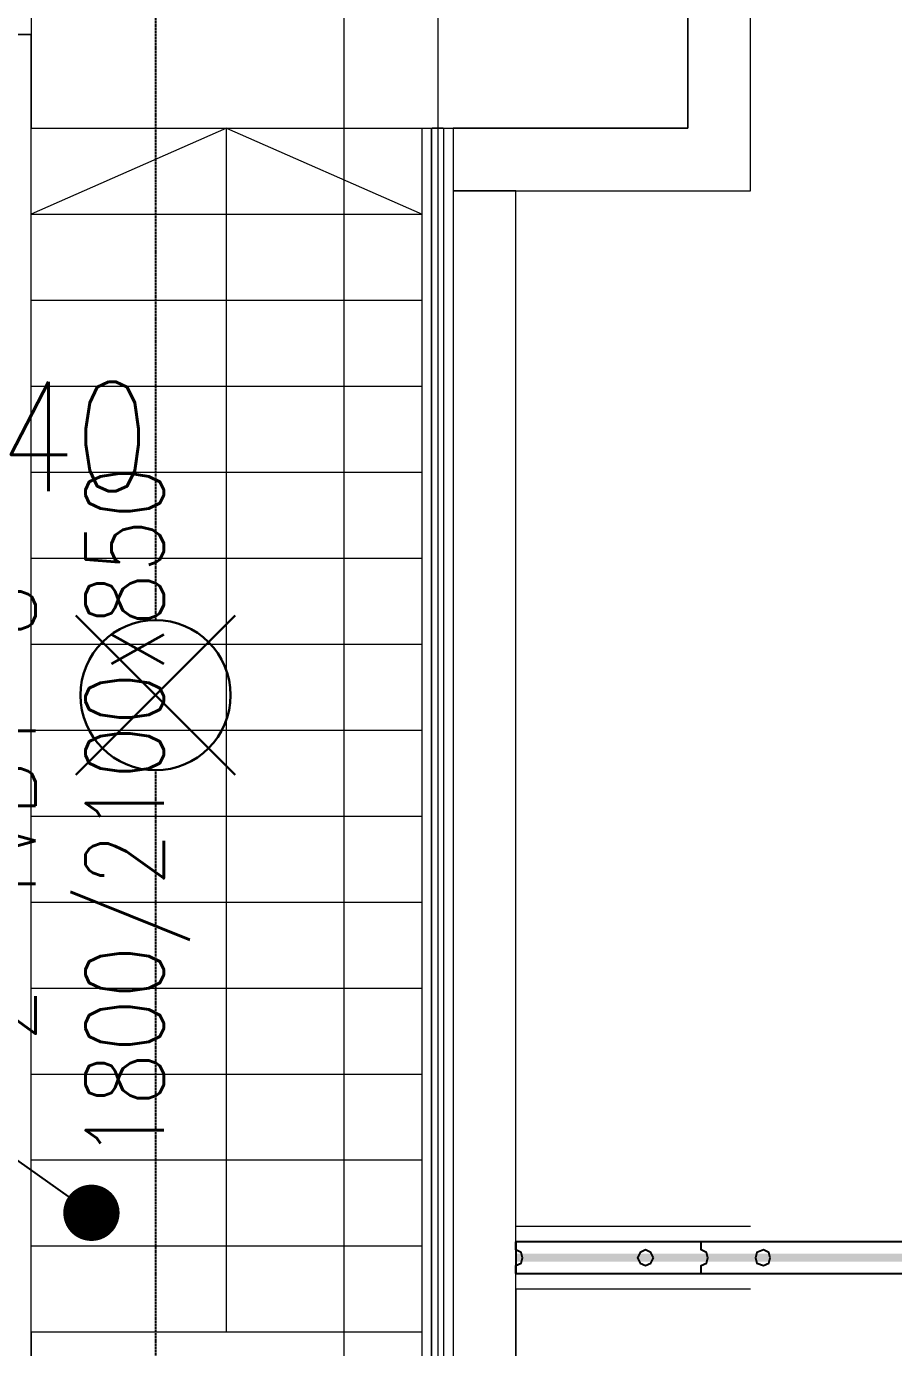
# Model space of a CAD drawing. Header units: millimetres. Extents: x -47219 to 440296, y -79832 to 7189.
# Drawn here: x -7033 to -4260, y -23175 to -18949 of the extents above; entities that cross this region are included whole.
import ezdxf

# ---------------------------------------------------------------- set-up
doc = ezdxf.new("R2010")
doc.units = ezdxf.units.MM
doc.linetypes.add('HIDDEN2', pattern=[4.7625, 3.175, -1.5875])
for name, color, linetype, lineweight in [('BLK_2 - 3RD STOREY  LOWER ROOF PLAN-archi clean_25 SEPT 2024$0$1599_DB_A_BLK2_HQ_R21-3RD STOREY 230517$0$A-_HANR----_E3', 8, 'Continuous', 9), ('BLK_2 - 3RD STOREY  LOWER ROOF PLAN-archi clean_25 SEPT 2024$0$1599_DB_A_BLK2_HQ_R21-3RD STOREY 230517$0$A-_HANR----_E6', 8, 'Continuous', 9), ('BLK_2 - 3RD STOREY  LOWER ROOF PLAN-archi clean_25 SEPT 2024$0$A-_HANR----_E3', 8, 'Continuous', 9), ('BLK_2 - 3RD STOREY  LOWER ROOF PLAN-archi clean_25 SEPT 2024$0$A-_HANR----_E6', 8, 'Continuous', 9), ('BLK_2 - 3RD STOREY  LOWER ROOF PLAN-archi clean_25 SEPT 2024$0$A-_WALL----_E', 8, 'Continuous', 9), ('M-_SPRKPIEX_E-', 1, 'Continuous', 30), ('NW_BEAM AND COLUMN', 134, 'Continuous', 5), ('S-_LINE----_N-', 140, 'Continuous', 18), ('S-TEXT', 140, 'Continuous', 18)]:
    doc.layers.add(name, color=color, linetype=linetype, lineweight=lineweight)
for name, color, linetype in [('BLK_2 - 3RD STOREY  LOWER ROOF PLAN-archi clean_25 SEPT 2024$0$PDF2_Geometry', 8, 'Continuous'), ('BLK_2 - 3RD STOREY  LOWER ROOF PLAN-archi clean_25 SEPT 2024$0$PDF2_Solid Fills', 8, 'Continuous'), ('M-_FIRESPRK_T-', 7, 'Continuous'), ('M-_SPRKBEAM_E-', 12, 'HIDDEN2'), ('ROOMNAME', 7, 'Continuous')]:
    doc.layers.add(name, color=color, linetype=linetype)
doc.styles.add('RomanS_5', font='romans__.ttf', dxfattribs={"width": 0.8, "height": 250})
doc.styles.add('Simplex', font='SIMPLEX.shx', dxfattribs={"width": 0.8, "height": 2.5})
doc.styles.get("Standard").update_dxf_attribs({"font": 'arial.ttf'})
doc.dimstyles.new('ROOM', dxfattribs={"dimscale": 1000, "dimtxt": 0.18, "dimasz": 0.18, "dimexe": 0.18, "dimexo": 0.0625, "dimgap": 0.09, "dimtad": 0, "dimtih": 1, "dimtoh": 1, "dimdec": 0, "dimzin": 0, "dimdsep": 46, "dimtxsty": 'Standard', "dimblk": 'OBLIQUE', "dimcen": 0.09, "dimadec": 0, "dimazin": 0, "dimtfac": 1, "dimtdec": 0, "dimtofl": 0, "dimtmove": 0, "dimatfit": 3, "dimldrblk": 'DOT', "dimfxl": 1, "dimtolj": 1, "dimtzin": 0, "dimarcsym": 0})

# ---------------------------------------------------------------- blocks, each defined once
blk = doc.blocks.new('3rd Structure')
at = {"layer": 'NW_BEAM AND COLUMN', "color": 8}
for p, q in [((-34450, 250), (-34450, -79450)), ((-34150, 250), (-34150, -79450))]:
    blk.add_line(p, q, dxfattribs=at)
at = {"layer": 'S-TEXT', "color": 8, "insert": (-35685.8, -25439.1), "char_height": 250, "width": 2959.115, "attachment_point": 2, "rotation": 90, "line_spacing_factor": 0.983083, "style": 'RomanS_5'}
blk.add_mtext('2-4VB1-8\\P1800/2100x850', dxfattribs=at)
blk = doc.blocks.new('Under B spk')
for p, q in [((318.2, -318.2), (-318.2, 318.2)), ((318.2, 318.2), (-318.2, -318.2))]:
    blk.add_line(p, q)
blk.add_circle((0, 0), 300)
blk = doc.blocks.new('_Dot')
at = {"color": 0, "linetype": 'ByBlock', "lineweight": -2}
blk.add_line((-0.5, 0), (-1, 0), dxfattribs=at)
at = {"color": 0, "linetype": 'ByBlock', "const_width": 0.5}
blk.add_lwpolyline([(-0.25, 0, 1), (0.25, 0, 1)], format="xyb", close=True, dxfattribs=at)
blk = doc.blocks.new('_Oblique')
at = {"color": 0, "linetype": 'ByBlock', "lineweight": -2}
blk.add_line((-0.5, -0.5), (0.5, 0.5), dxfattribs=at)
blk = doc.blocks.new('BLK_2 - 3RD STOREY  LOWER ROOF PLAN-archi clean_25 SEPT 2024$0$1599_DB_A_BLK2_HQ_R21-3RD STOREY 230517$0$Top Rail Type - Top Rail_Internal_-V18-LINKVIEW_BLK2_3RD STOREY')
at = {"layer": 'BLK_2 - 3RD STOREY  LOWER ROOF PLAN-archi clean_25 SEPT 2024$0$1599_DB_A_BLK2_HQ_R21-3RD STOREY 230517$0$A-_HANR----_E6'}
for p, q in [((-5749.3, -19274.7), (-5709.3, -19274.7)), ((-5749.3, -23399.7), (-5749.3, -19274.7)), ((-5709.3, -23399.7), (-5709.3, -19274.7))]:
    blk.add_line(p, q, dxfattribs=at)
blk = doc.blocks.new('BLK_2 - 3RD STOREY  LOWER ROOF PLAN-archi clean_25 SEPT 2024$0$1599_DB_A_BLK2_HQ_R21-3RD STOREY 230517$0$Top Rail Type - Top Rail_Internal_-3693407-LINKVIEW_BLK2_3RD STOREY')
at = {"layer": 'BLK_2 - 3RD STOREY  LOWER ROOF PLAN-archi clean_25 SEPT 2024$0$1599_DB_A_BLK2_HQ_R21-3RD STOREY 230517$0$A-_HANR----_E6'}
for p, q in [((-5749.3, -19274.7), (-5749.3, -23113.9)), ((-5709.3, -23113.9), (-5709.3, -19274.7)), ((-5749.3, -23113.9), (-5749.3, -23393.8)), ((-5709.3, -23393.8), (-5709.3, -23113.9))]:
    blk.add_line(p, q, dxfattribs=at)
blk = doc.blocks.new('BLK_2 - 3RD STOREY  LOWER ROOF PLAN-archi clean_25 SEPT 2024$0$1599_DB_A_BLK2_HQ_R21-3RD STOREY 230517$0$Railing - Railing-3693025-LINKVIEW_BLK2_3RD STOREY')
at = {"layer": 'BLK_2 - 3RD STOREY  LOWER ROOF PLAN-archi clean_25 SEPT 2024$0$1599_DB_A_BLK2_HQ_R21-3RD STOREY 230517$0$A-_HANR----_E3'}
for p, q in [((-5779.3, -19274.7), (-5749.3, -19274.7)), ((-5779.3, -23124.7), (-5779.3, -19274.7)), ((-5709.3, -19274.7), (-5679.3, -19274.7)), ((-5779.3, -23399.7), (-5779.3, -23124.7))]:
    blk.add_line(p, q, dxfattribs=at)
blk = doc.blocks.new('BLK_2 - 3RD STOREY  LOWER ROOF PLAN-archi clean_25 SEPT 2024$0$1599_DB_A_BLK2_HQ_R21-3RD STOREY 230517$0$Railing - Railing-3164877-LINKVIEW_BLK2_3RD STOREY')
at = {"layer": 'BLK_2 - 3RD STOREY  LOWER ROOF PLAN-archi clean_25 SEPT 2024$0$1599_DB_A_BLK2_HQ_R21-3RD STOREY 230517$0$A-_HANR----_E3'}
for p, q in [((-7029.3, -18974.7), (-7704.3, -18974.7)), ((-7029.3, -19274.7), (-7029.3, -18974.7)), ((-7029.3, -19309.7), (-7029.3, -19274.7)), ((-7029.3, -23399.7), (-7029.3, -19309.7))]:
    blk.add_line(p, q, dxfattribs=at)
blk = doc.blocks.new('BLK_2 - 3RD STOREY  LOWER ROOF PLAN-archi clean_25 SEPT 2024$0$Railing - Railing-3164877-BLK 2 3RD STOREY PLAN')
at = {"layer": 'BLK_2 - 3RD STOREY  LOWER ROOF PLAN-archi clean_25 SEPT 2024$0$A-_HANR----_E3'}
for p, q in [((-7029.3, -18974.7), (-7704.3, -18974.7)), ((-7029.3, -19274.7), (-7029.3, -18974.7)), ((-7029.3, -19309.7), (-7029.3, -19274.7)), ((-7029.3, -23399.7), (-7029.3, -19309.7))]:
    blk.add_line(p, q, dxfattribs=at)
blk = doc.blocks.new('BLK_2 - 3RD STOREY  LOWER ROOF PLAN-archi clean_25 SEPT 2024$0$Top Rail Type - Top Rail_Internal_-3693407-BLK 2 3RD STOREY PLAN')
at = {"layer": 'BLK_2 - 3RD STOREY  LOWER ROOF PLAN-archi clean_25 SEPT 2024$0$A-_HANR----_E6'}
for p, q in [((-5749.3, -19274.7), (-5749.3, -23113.9)), ((-5709.3, -23113.9), (-5709.3, -19274.7)), ((-5749.3, -23113.9), (-5749.3, -23393.8)), ((-5709.3, -23393.8), (-5709.3, -23113.9))]:
    blk.add_line(p, q, dxfattribs=at)
at = {"layer": 'BLK_2 - 3RD STOREY  LOWER ROOF PLAN-archi clean_25 SEPT 2024$0$A-_HANR----_E6', "flags": 128}
for points in [[(-5712, -19274.7), (-5715.1, -19274.7), (-5719.3, -19274.7), (-5724.1, -19274.7), (-5729.3, -19274.7), (-5734.5, -19274.7), (-5739.3, -19274.7), (-5743.4, -19274.7), (-5746.6, -19274.7)], [(-5746.6, -19274.7), (-5743.4, -19274.7), (-5739.3, -19274.7), (-5734.5, -19274.7), (-5729.3, -19274.7), (-5724.1, -19274.7), (-5719.3, -19274.7), (-5715.1, -19274.7), (-5712, -19274.7)]]:
    blk.add_lwpolyline(points, dxfattribs=at)
blk = doc.blocks.new('BLK_2 - 3RD STOREY  LOWER ROOF PLAN-archi clean_25 SEPT 2024$0$Top Rail Type - Top Rail_Internal_-V28-BLK 2 3RD STOREY PLAN')
at = {"layer": 'BLK_2 - 3RD STOREY  LOWER ROOF PLAN-archi clean_25 SEPT 2024$0$A-_HANR----_E6'}
for p, q in [((-5749.3, -19274.7), (-5709.3, -19274.7)), ((-5749.3, -23399.7), (-5749.3, -19274.7)), ((-5709.3, -23399.7), (-5709.3, -19274.7))]:
    blk.add_line(p, q, dxfattribs=at)
blk = doc.blocks.new('BLK_2 - 3RD STOREY  LOWER ROOF PLAN-archi clean_25 SEPT 2024$0$A$C13006910')
at = {"layer": 'BLK_2 - 3RD STOREY  LOWER ROOF PLAN-archi clean_25 SEPT 2024$0$PDF2_Solid Fills'}
h = blk.add_hatch(color=256, dxfattribs=at)
h.dxf.hatch_style = 1
h.paths.add_polyline_path([(11976.1, 990.5), (11976.1, 1015.9), (5426.1, 1015.9), (5426.1, 990.5)])
at = {"layer": 'BLK_2 - 3RD STOREY  LOWER ROOF PLAN-archi clean_25 SEPT 2024$0$PDF2_Geometry'}
blk.add_line((5426.1, 1054), (5426.1, 952.4), dxfattribs=at)
for points in [[(11976.1, 1054), (5426.1, 1054)], [(5426.1, 952.4), (5426.1, 977.8), (5443.1, 986.2), (5447.3, 1003.2), (5443.1, 1020.1), (5426.1, 1028.6), (5426.1, 1054)], [(6018.7, 952.4), (6018.7, 977.8), (6035.6, 986.2), (6039.8, 1003.2), (6035.6, 1020.1), (6018.7, 1028.6), (6018.7, 1054)], [(5426.1, 952.4), (11976.1, 952.4)]]:
    blk.add_lwpolyline(points, dxfattribs=at)
for points in [[(5866.2, 1003.2), (5857.8, 1020.1), (5840.8, 1028.6), (5823.9, 1020.1), (5815.4, 1003.2), (5823.9, 986.2), (5840.8, 977.8), (5857.8, 986.2)], [(6238.8, 1003.2), (6234.6, 1020.1), (6217.6, 1028.6), (6196.5, 1020.1), (6192.2, 1003.2), (6196.5, 986.2), (6217.6, 977.8), (6234.6, 986.2)]]:
    blk.add_lwpolyline(points, close=True, dxfattribs=at)
blk = doc.blocks.new('BLK_2 - 3RD STOREY  LOWER ROOF PLAN-archi clean_25 SEPT 2024')
at = {"layer": 'BLK_2 - 3RD STOREY  LOWER ROOF PLAN-archi clean_25 SEPT 2024$0$A-_WALL----_E'}
for p, q in [((-136236.4, -60152.4), (-136236.4, -62002.4)), ((-136236.4, -60152.4), (-136236.4, -62002.1)), ((-136236.4, -60152.4), (-136236.4, -62002.4)), ((-136236.4, -62002.1), (-136236.4, -60152.4)), ((-136036.4, -62202.4), (-136036.4, -60152.4)), ((-136036.4, -62002.4), (-136036.4, -60152.4)), ((-138336.4, -61377.4), (-138336.4, -61752.4)), ((-139011.4, -61702.4), (-138336.4, -61702.4)), ((-138336.4, -61702.4), (-138336.4, -62002.1)), ((-138336.4, -61702.4), (-138336.4, -61752.4)), ((-138336.4, -61852.4), (-138336.4, -61752.4)), ((-137711.4, -62002.4), (-138336.4, -62277.4)), ((-138336.4, -62002.4), (-137086.4, -62002.4)), ((-138336.4, -62002.4), (-137086.4, -62002.4)), ((-138336.4, -62277.4), (-138336.4, -62002.4)), ((-137711.4, -62002.4), (-138336.4, -62277.4)), ((-137711.4, -62002.4), (-137086.4, -62277.4)), ((-137711.4, -62277.4), (-137711.4, -62002.4)), ((-137711.4, -62277.4), (-137711.4, -62002.4)), ((-137711.4, -62002.4), (-137086.4, -62277.4)), ((-137086.4, -62002.4), (-136236.4, -62002.4)), ((-137086.4, -62277.4), (-137086.4, -62002.4)), ((-136236.4, -62002.4), (-136986.4, -62002.4)), ((-136986.4, -62002.4), (-136986.4, -71077.4)), ((-136236.4, -62002.4), (-136986.4, -62002.4)), ((-136986.4, -62002.4), (-136986.4, -71077.4)), ((-136286.4, -62002.4), (-136986.4, -62002.4)), ((-136986.4, -62002.4), (-136986.4, -62202.4)), ((-136236.4, -62002.4), (-136286.4, -62002.4)), ((-136036.4, -62202.4), (-136036.4, -62002.4)), ((-136986.4, -62202.4), (-136036.4, -62202.4)), ((-136786.4, -62202.4), (-136986.4, -62202.4)), ((-136986.4, -62202.4), (-136986.4, -71077.4)), ((-136986.4, -62202.4), (-136286.4, -62202.4)), ((-136786.4, -65515.3), (-136786.4, -62202.4)), ((-136786.4, -71177.4), (-136786.4, -62202.4)), ((-136286.4, -62202.4), (-136036.4, -62202.4)), ((-138336.4, -62277.4), (-137086.4, -62277.4)), ((-138336.4, -62552.4), (-138336.4, -62277.4)), ((-138336.4, -62277.4), (-137086.4, -62277.4)), ((-137711.4, -62552.4), (-137711.4, -62277.4)), ((-137711.4, -62552.4), (-137711.4, -62277.4)), ((-137086.4, -62552.4), (-137086.4, -62277.4)), ((-138336.4, -62552.4), (-137086.4, -62552.4)), ((-138336.4, -62827.4), (-138336.4, -62552.4)), ((-138336.4, -62552.4), (-137086.4, -62552.4)), ((-137711.4, -62827.4), (-137711.4, -62552.4)), ((-137711.4, -62827.4), (-137711.4, -62552.4)), ((-137086.4, -62827.4), (-137086.4, -62552.4)), ((-138336.4, -62827.4), (-137086.4, -62827.4)), ((-138336.4, -63102.4), (-138336.4, -62827.4)), ((-138336.4, -62827.4), (-137086.4, -62827.4)), ((-137711.4, -63102.4), (-137711.4, -62827.4)), ((-137711.4, -63102.4), (-137711.4, -62827.4)), ((-137086.4, -63102.4), (-137086.4, -62827.4)), ((-138336.4, -63102.4), (-137086.4, -63102.4)), ((-138336.4, -63377.4), (-138336.4, -63102.4)), ((-138336.4, -63102.4), (-137086.4, -63102.4)), ((-137711.4, -63377.4), (-137711.4, -63102.4)), ((-137711.4, -63377.4), (-137711.4, -63102.4)), ((-137086.4, -63377.4), (-137086.4, -63102.4)), ((-138336.4, -63377.4), (-137086.4, -63377.4)), ((-138336.4, -63652.4), (-138336.4, -63377.4)), ((-138336.4, -63377.4), (-137086.4, -63377.4)), ((-137711.4, -63652.4), (-137711.4, -63377.4)), ((-137711.4, -63652.4), (-137711.4, -63377.4)), ((-137086.4, -63652.4), (-137086.4, -63377.4)), ((-138336.4, -63652.4), (-137086.4, -63652.4)), ((-138336.4, -63927.4), (-138336.4, -63652.4)), ((-138336.4, -63652.4), (-137086.4, -63652.4)), ((-137711.4, -63927.4), (-137711.4, -63652.4)), ((-137711.4, -63927.4), (-137711.4, -63652.4)), ((-137086.4, -63927.4), (-137086.4, -63652.4)), ((-138336.4, -63927.4), (-137086.4, -63927.4)), ((-138336.4, -64202.4), (-138336.4, -63927.4)), ((-138336.4, -63927.4), (-137086.4, -63927.4)), ((-137711.4, -64202.4), (-137711.4, -63927.4)), ((-137711.4, -64202.4), (-137711.4, -63927.4)), ((-137086.4, -64202.4), (-137086.4, -63927.4)), ((-138336.4, -64202.4), (-137086.4, -64202.4)), ((-138336.4, -64477.4), (-138336.4, -64202.4)), ((-138336.4, -64202.4), (-137086.4, -64202.4)), ((-137711.4, -64477.4), (-137711.4, -64202.4)), ((-137711.4, -64477.4), (-137711.4, -64202.4)), ((-137086.4, -64477.4), (-137086.4, -64202.4)), ((-138336.4, -64477.4), (-137086.4, -64477.4)), ((-138336.4, -64752.4), (-138336.4, -64477.4)), ((-138336.4, -64477.4), (-137086.4, -64477.4)), ((-137711.4, -64752.4), (-137711.4, -64477.4)), ((-137711.4, -64752.4), (-137711.4, -64477.4)), ((-137086.4, -64752.4), (-137086.4, -64477.4)), ((-138336.4, -64752.4), (-137086.4, -64752.4)), ((-138336.4, -65027.4), (-138336.4, -64752.4)), ((-138336.4, -64752.4), (-137086.4, -64752.4)), ((-137711.4, -65027.4), (-137711.4, -64752.4)), ((-137711.4, -65027.4), (-137711.4, -64752.4)), ((-137086.4, -65027.4), (-137086.4, -64752.4)), ((-138336.4, -65027.4), (-137086.4, -65027.4)), ((-138336.4, -65302.4), (-138336.4, -65027.4)), ((-138336.4, -65027.4), (-137086.4, -65027.4)), ((-137711.4, -65302.4), (-137711.4, -65027.4)), ((-137711.4, -65302.4), (-137711.4, -65027.4)), ((-137086.4, -65302.4), (-137086.4, -65027.4)), ((-138336.4, -65302.4), (-137086.4, -65302.4)), ((-138336.4, -65577.4), (-138336.4, -65302.4)), ((-138336.4, -65302.4), (-137086.4, -65302.4)), ((-137711.4, -65577.4), (-137711.4, -65302.4)), ((-137711.4, -65577.4), (-137711.4, -65302.4)), ((-137086.4, -65577.4), (-137086.4, -65302.4)), ((-136036.4, -65515.3), (-136786.4, -65515.3)), ((-138336.4, -65577.4), (-137086.4, -65577.4)), ((-138336.4, -65852.4), (-138336.4, -65577.4)), ((-138336.4, -65577.4), (-137086.4, -65577.4)), ((-137711.4, -65852.4), (-137711.4, -65577.4)), ((-137711.4, -65852.4), (-137711.4, -65577.4)), ((-137086.4, -65852.4), (-137086.4, -65577.4)), ((-136786.4, -71177.4), (-136786.4, -65715.3)), ((-136036.4, -65715.3), (-136786.4, -65715.3)), ((-138336.4, -65852.4), (-137086.4, -65852.4)), ((-138336.4, -65852.4), (-138336.4, -67102.4)), ((-138336.4, -65852.4), (-137086.4, -65852.4)), ((-137086.4, -67102.4), (-137086.4, -65852.4))]:
    blk.add_line(p, q, dxfattribs=at)
blk.add_lwpolyline([(-136786.4, -65715.3), (-136786.4, -68202.4)], dxfattribs=at)
for name, p in [('BLK_2 - 3RD STOREY  LOWER ROOF PLAN-archi clean_25 SEPT 2024$0$1599_DB_A_BLK2_HQ_R21-3RD STOREY 230517$0$Railing - Railing-3164877-LINKVIEW_BLK2_3RD STOREY', (-131307.1, -42727.7)), ('BLK_2 - 3RD STOREY  LOWER ROOF PLAN-archi clean_25 SEPT 2024$0$Railing - Railing-3164877-BLK 2 3RD STOREY PLAN', (-131307.1, -42727.7)), ('BLK_2 - 3RD STOREY  LOWER ROOF PLAN-archi clean_25 SEPT 2024$0$1599_DB_A_BLK2_HQ_R21-3RD STOREY 230517$0$Railing - Railing-3693025-LINKVIEW_BLK2_3RD STOREY', (-131307.1, -42727.7)), ('BLK_2 - 3RD STOREY  LOWER ROOF PLAN-archi clean_25 SEPT 2024$0$1599_DB_A_BLK2_HQ_R21-3RD STOREY 230517$0$Top Rail Type - Top Rail_Internal_-V18-LINKVIEW_BLK2_3RD STOREY', (-131307.1, -42727.7)), ('BLK_2 - 3RD STOREY  LOWER ROOF PLAN-archi clean_25 SEPT 2024$0$1599_DB_A_BLK2_HQ_R21-3RD STOREY 230517$0$Top Rail Type - Top Rail_Internal_-3693407-LINKVIEW_BLK2_3RD STOREY', (-131307.1, -42727.7)), ('BLK_2 - 3RD STOREY  LOWER ROOF PLAN-archi clean_25 SEPT 2024$0$Top Rail Type - Top Rail_Internal_-3693407-BLK 2 3RD STOREY PLAN', (-131307.1, -42727.7)), ('BLK_2 - 3RD STOREY  LOWER ROOF PLAN-archi clean_25 SEPT 2024$0$Top Rail Type - Top Rail_Internal_-V28-BLK 2 3RD STOREY PLAN', (-131307.1, -42727.7)), ('BLK_2 - 3RD STOREY  LOWER ROOF PLAN-archi clean_25 SEPT 2024$0$A$C13006910', (-142212.5, -66618.1))]:
    blk.add_blockref(name, p, dxfattribs=at)

msp = doc.modelspace()

# ---------------------------------------------------------------- linework, layer by layer
at = {"layer": 'M-_SPRKBEAM_E-'}
for p, q in [((-6620.2, -17502), (-6620.2, -20848)), ((-6620.2, -21328), (-6620.2, -23848))]:
    msp.add_line(p, q, dxfattribs=at)

# ---------------------------------------------------------------- block references
at = {"layer": 'M-_SPRKPIEX_E-'}
msp.add_blockref('BLK_2 - 3RD STOREY  LOWER ROOF PLAN-archi clean_25 SEPT 2024', (131318.5, 42727.7), dxfattribs=at)
at = {"layer": 'M-_SPRKPIEX_E-', "xscale": 0.8, "yscale": 0.8, "zscale": 0.8}
msp.add_blockref('Under B spk', (-6620.2, -21088), dxfattribs=at)
at = {"layer": 'S-_LINE----_N-'}
msp.add_blockref('3rd Structure', (28432.1, 3975.3), dxfattribs=at)

# ---------------------------------------------------------------- texts
at = {"layer": 'M-_FIRESPRK_T-', "style": 'Simplex', "width": 0.8}
msp.add_text('40', height=350, dxfattribs=at).set_placement((-7118.5, -20435.8))

# ---------------------------------------------------------------- leaders
at = {"layer": 'ROOMNAME'}
msp.add_leader([(-6825.1, -22743.6), (-7979, -21923.9), (-8163.8, -21923.9)], dimstyle='ROOM', override={"dimgap": 0.09, "dimtad": 0}, dxfattribs=at)

doc.saveas('drawing.dxf')
